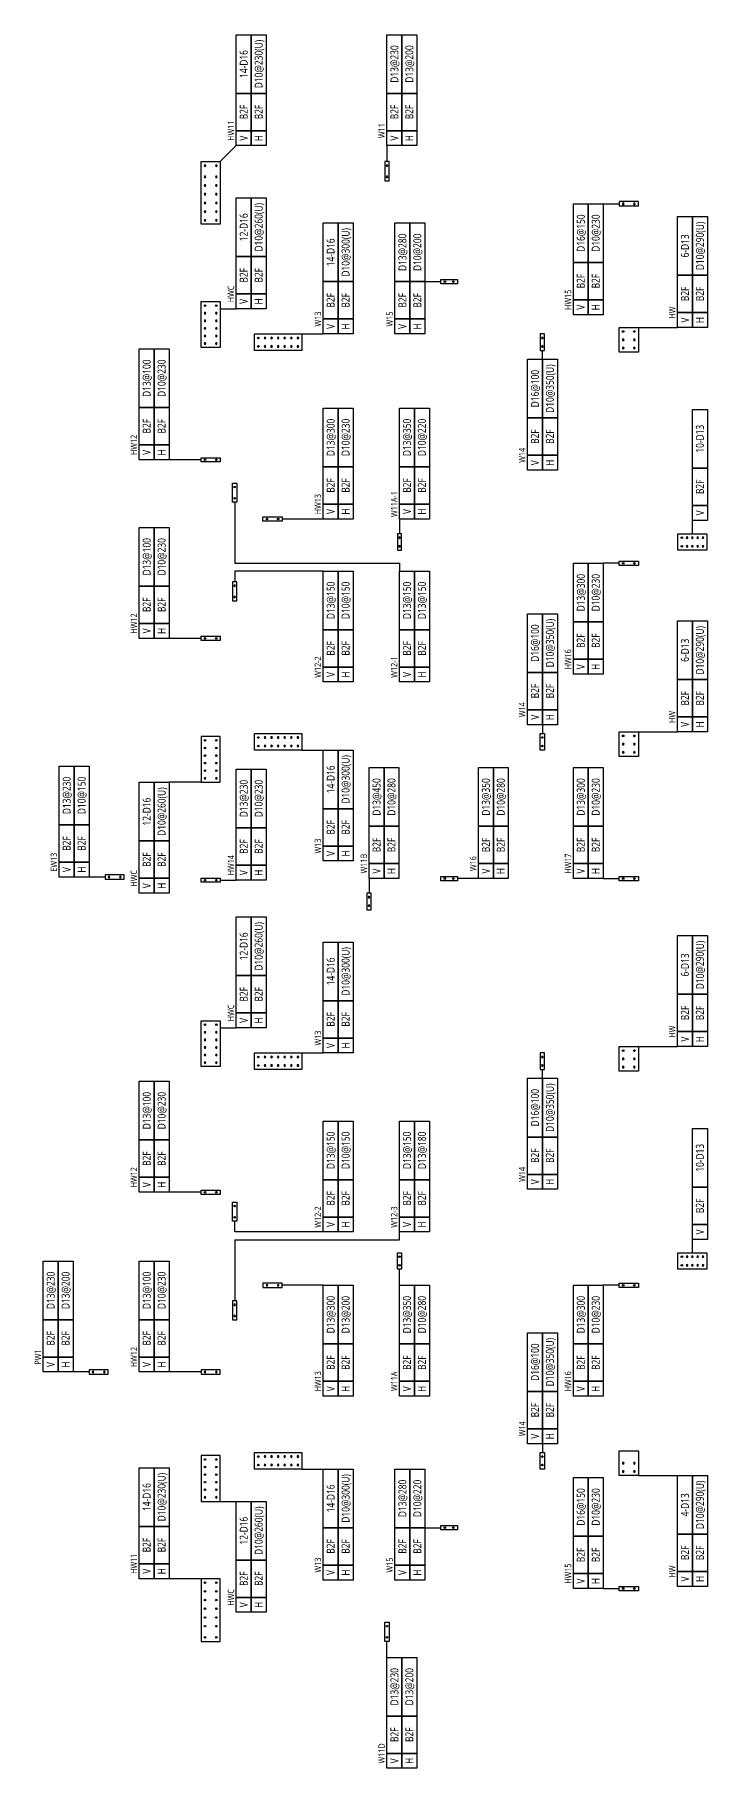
# Model space of a CAD drawing. Header units: millimetres. Extents: x 262481 to 2519995, y -394348 to 364571.
# Drawn here: x 333695 to 346308, y -394348 to -361848 of the extents above; entities that cross this region are included whole.
import ezdxf
from ezdxf.enums import TextEntityAlignment as Align

# ---------------------------------------------------------------- set-up
doc = ezdxf.new("R2010")
doc.units = ezdxf.units.MM
doc.header["$LTSCALE"] = 65
for name, color, linetype in [('BARR', 1, 'Continuous'), ('BOX', 7, 'Continuous'), ('LEADER', 7, 'Continuous'), ('TEXT-배근', 3, 'Continuous')]:
    doc.layers.add(name, color=color, linetype=linetype)
doc.styles.add('맑은고딕', font='malgun.ttf')

# ---------------------------------------------------------------- blocks, each defined once
blk = doc.blocks.new('BAR')
at = {"layer": 'BARR'}
h = blk.add_hatch(color=256, dxfattribs=at)
edge = h.paths.add_edge_path()
edge.add_arc((0, 0), 15, 0, 360)
blk.add_circle((0, 0), 15, dxfattribs=at)

msp = doc.modelspace()

# ---------------------------------------------------------------- linework, layer by layer
at = {"layer": 'BOX'}
msp.add_line((336815.5, -375862.7), (336215.5, -375862.7), dxfattribs=at)
for points in [[(337475.5, -361847.7), (337755.5, -361847.7), (337755.5, -362947.7), (337475.5, -362947.7)], [(337755.5, -361847.7), (338035.5, -361847.7), (338035.5, -362947.7), (337755.5, -362947.7)], [(340300.5, -361847.7), (340580.5, -361847.7), (340580.5, -362947.7), (340300.5, -362947.7)], [(340580.5, -361847.7), (340860.5, -361847.7), (340860.5, -362947.7), (340580.5, -362947.7)], [(337475.5, -362947.7), (337755.5, -362947.7), (337755.5, -363647.7), (337475.5, -363647.7)], [(337755.5, -362947.7), (338035.5, -362947.7), (338035.5, -363647.7), (337755.5, -363647.7)], [(340300.5, -362947.7), (340580.5, -362947.7), (340580.5, -363647.7), (340300.5, -363647.7)], [(340580.5, -362947.7), (340860.5, -362947.7), (340860.5, -363647.7), (340580.5, -363647.7)], [(337475.5, -363647.7), (337755.5, -363647.7), (337755.5, -363927.7), (337475.5, -363927.7)], [(337755.5, -363647.7), (338035.5, -363647.7), (338035.5, -363927.7), (337755.5, -363927.7)], [(340300.5, -363647.7), (340580.5, -363647.7), (340580.5, -363927.7), (340300.5, -363927.7)], [(340580.5, -363647.7), (340860.5, -363647.7), (340860.5, -363927.7), (340580.5, -363927.7)], [(337475.5, -364907.7), (337755.5, -364907.7), (337755.5, -366007.7), (337475.5, -366007.7)], [(337755.5, -364907.7), (338035.5, -364907.7), (338035.5, -366007.7), (337755.5, -366007.7)], [(343795.5, -365017.7), (344075.5, -365017.7), (344075.5, -366117.7), (343795.5, -366117.7)], [(344075.5, -365017.7), (344355.5, -365017.7), (344355.5, -366117.7), (344075.5, -366117.7)], [(345748, -365257.7), (346028, -365257.7), (346028, -366357.7), (345748, -366357.7)], [(346028, -365257.7), (346308, -365257.7), (346308, -366357.7), (346028, -366357.7)], [(339105.5, -365377.7), (339385.5, -365377.7), (339385.5, -366477.7), (339105.5, -366477.7)], [(339385.5, -365377.7), (339665.5, -365377.7), (339665.5, -366477.7), (339385.5, -366477.7)], [(340450.5, -365377.7), (340730.5, -365377.7), (340730.5, -366477.7), (340450.5, -366477.7)], [(340730.5, -365377.7), (341010.5, -365377.7), (341010.5, -366477.7), (340730.5, -366477.7)], [(337475.5, -366007.7), (337755.5, -366007.7), (337755.5, -366707.7), (337475.5, -366707.7)], [(337755.5, -366007.7), (338035.5, -366007.7), (338035.5, -366707.7), (337755.5, -366707.7)], [(343795.5, -366117.7), (344075.5, -366117.7), (344075.5, -366817.7), (343795.5, -366817.7)], [(344075.5, -366117.7), (344355.5, -366117.7), (344355.5, -366817.7), (344075.5, -366817.7)], [(339105.5, -366477.7), (339385.5, -366477.7), (339385.5, -367177.7), (339105.5, -367177.7)], [(339385.5, -366477.7), (339665.5, -366477.7), (339665.5, -367177.7), (339385.5, -367177.7)], [(340450.5, -366477.7), (340730.5, -366477.7), (340730.5, -367177.7), (340450.5, -367177.7)], [(340730.5, -366477.7), (341010.5, -366477.7), (341010.5, -367177.7), (340730.5, -367177.7)], [(345748, -366357.7), (346028, -366357.7), (346028, -367057.7), (345748, -367057.7)], [(346028, -366357.7), (346308, -366357.7), (346308, -367057.7), (346028, -367057.7)], [(337475.5, -366707.7), (337755.5, -366707.7), (337755.5, -366987.7), (337475.5, -366987.7)], [(337755.5, -366707.7), (338035.5, -366707.7), (338035.5, -366987.7), (337755.5, -366987.7)], [(343795.5, -366817.7), (344075.5, -366817.7), (344075.5, -367097.7), (343795.5, -367097.7)], [(344075.5, -366817.7), (344355.5, -366817.7), (344355.5, -367097.7), (344075.5, -367097.7)], [(339105.5, -367177.7), (339385.5, -367177.7), (339385.5, -367457.7), (339105.5, -367457.7)], [(339385.5, -367177.7), (339665.5, -367177.7), (339665.5, -367457.7), (339385.5, -367457.7)], [(340450.5, -367177.7), (340730.5, -367177.7), (340730.5, -367457.7), (340450.5, -367457.7)], [(340730.5, -367177.7), (341010.5, -367177.7), (341010.5, -367457.7), (340730.5, -367457.7)], [(345748, -367057.7), (346028, -367057.7), (346028, -367337.7), (345748, -367337.7)], [(346028, -367057.7), (346308, -367057.7), (346308, -367337.7), (346028, -367337.7)], [(335655.5, -367737.7), (335935.5, -367737.7), (335935.5, -368837.7), (335655.5, -368837.7)], [(335935.5, -367737.7), (336215.5, -367737.7), (336215.5, -368837.7), (335935.5, -368837.7)], [(342935.5, -367932.7), (343215.5, -367932.7), (343215.5, -369032.7), (342935.5, -369032.7)], [(343215.5, -367932.7), (343495.5, -367932.7), (343495.5, -369032.7), (343215.5, -369032.7)], [(335655.5, -368837.7), (335935.5, -368837.7), (335935.5, -369537.7), (335655.5, -369537.7)], [(335935.5, -368837.7), (336215.5, -368837.7), (336215.5, -369537.7), (335935.5, -369537.7)], [(339105.5, -368847.7), (339385.5, -368847.7), (339385.5, -369947.7), (339105.5, -369947.7)], [(339385.5, -368847.7), (339665.5, -368847.7), (339665.5, -369947.7), (339385.5, -369947.7)], [(340535.5, -368847.7), (340815.5, -368847.7), (340815.5, -369947.7), (340535.5, -369947.7)], [(340815.5, -368847.7), (341095.5, -368847.7), (341095.5, -369947.7), (340815.5, -369947.7)], [(346028, -368872.7), (346308, -368872.7), (346308, -369972.7), (346028, -369972.7)], [(342935.5, -369032.7), (343215.5, -369032.7), (343215.5, -369732.7), (342935.5, -369732.7)], [(343215.5, -369032.7), (343495.5, -369032.7), (343495.5, -369732.7), (343215.5, -369732.7)], [(335655.5, -369537.7), (335935.5, -369537.7), (335935.5, -369817.7), (335655.5, -369817.7)], [(335935.5, -369537.7), (336215.5, -369537.7), (336215.5, -369817.7), (335935.5, -369817.7)], [(342935.5, -369732.7), (343215.5, -369732.7), (343215.5, -370012.7), (342935.5, -370012.7)], [(343215.5, -369732.7), (343495.5, -369732.7), (343495.5, -370012.7), (343215.5, -370012.7)], [(339105.5, -369947.7), (339385.5, -369947.7), (339385.5, -370647.7), (339105.5, -370647.7)], [(339385.5, -369947.7), (339665.5, -369947.7), (339665.5, -370647.7), (339385.5, -370647.7)], [(340535.5, -369947.7), (340815.5, -369947.7), (340815.5, -370647.7), (340535.5, -370647.7)], [(340815.5, -369947.7), (341095.5, -369947.7), (341095.5, -370647.7), (340815.5, -370647.7)], [(346028, -369972.7), (346308, -369972.7), (346308, -370672.7), (346028, -370672.7)], [(339105.5, -370647.7), (339385.5, -370647.7), (339385.5, -370927.7), (339105.5, -370927.7)], [(339385.5, -370647.7), (339665.5, -370647.7), (339665.5, -370927.7), (339385.5, -370927.7)], [(340535.5, -370647.7), (340815.5, -370647.7), (340815.5, -370927.7), (340535.5, -370927.7)], [(340815.5, -370647.7), (341095.5, -370647.7), (341095.5, -370927.7), (340815.5, -370927.7)], [(346028, -370672.7), (346308, -370672.7), (346308, -370952.7), (346028, -370952.7)], [(335655.5, -371085.2), (335935.5, -371085.2), (335935.5, -372185.2), (335655.5, -372185.2)], [(335935.5, -371085.2), (336215.5, -371085.2), (336215.5, -372185.2), (335935.5, -372185.2)], [(343795.5, -371757.7), (344075.5, -371757.7), (344075.5, -372857.7), (343795.5, -372857.7)], [(344075.5, -371757.7), (344355.5, -371757.7), (344355.5, -372857.7), (344075.5, -372857.7)], [(339105.5, -371902.7), (339385.5, -371902.7), (339385.5, -373002.7), (339105.5, -373002.7)], [(339385.5, -371902.7), (339665.5, -371902.7), (339665.5, -373002.7), (339385.5, -373002.7)], [(340535.5, -371902.7), (340815.5, -371902.7), (340815.5, -373002.7), (340535.5, -373002.7)], [(340815.5, -371902.7), (341095.5, -371902.7), (341095.5, -373002.7), (340815.5, -373002.7)], [(335655.5, -372185.2), (335935.5, -372185.2), (335935.5, -372885.2), (335655.5, -372885.2)], [(335935.5, -372185.2), (336215.5, -372185.2), (336215.5, -372885.2), (335935.5, -372885.2)], [(342935.5, -372702.7), (343215.5, -372702.7), (343215.5, -373802.7), (342935.5, -373802.7)], [(343215.5, -372702.7), (343495.5, -372702.7), (343495.5, -373802.7), (343215.5, -373802.7)], [(335655.5, -372885.2), (335935.5, -372885.2), (335935.5, -373165.2), (335655.5, -373165.2)], [(335935.5, -372885.2), (336215.5, -372885.2), (336215.5, -373165.2), (335935.5, -373165.2)], [(339105.5, -373002.7), (339385.5, -373002.7), (339385.5, -373702.7), (339105.5, -373702.7)], [(339385.5, -373002.7), (339665.5, -373002.7), (339665.5, -373702.7), (339385.5, -373702.7)], [(340535.5, -373002.7), (340815.5, -373002.7), (340815.5, -373702.7), (340535.5, -373702.7)], [(340815.5, -373002.7), (341095.5, -373002.7), (341095.5, -373702.7), (340815.5, -373702.7)], [(343795.5, -372857.7), (344075.5, -372857.7), (344075.5, -373557.7), (343795.5, -373557.7)], [(344075.5, -372857.7), (344355.5, -372857.7), (344355.5, -373557.7), (344075.5, -373557.7)], [(345748, -372837.7), (346028, -372837.7), (346028, -373937.7), (345748, -373937.7)], [(346028, -372837.7), (346308, -372837.7), (346308, -373937.7), (346028, -373937.7)], [(339105.5, -373702.7), (339385.5, -373702.7), (339385.5, -373982.7), (339105.5, -373982.7)], [(339385.5, -373702.7), (339665.5, -373702.7), (339665.5, -373982.7), (339385.5, -373982.7)], [(340535.5, -373702.7), (340815.5, -373702.7), (340815.5, -373982.7), (340535.5, -373982.7)], [(340815.5, -373702.7), (341095.5, -373702.7), (341095.5, -373982.7), (340815.5, -373982.7)], [(343795.5, -373557.7), (344075.5, -373557.7), (344075.5, -373837.7), (343795.5, -373837.7)], [(344075.5, -373557.7), (344355.5, -373557.7), (344355.5, -373837.7), (344075.5, -373837.7)], [(342935.5, -373802.7), (343215.5, -373802.7), (343215.5, -374502.7), (342935.5, -374502.7)], [(343215.5, -373802.7), (343495.5, -373802.7), (343495.5, -374502.7), (343215.5, -374502.7)], [(345748, -373937.7), (346028, -373937.7), (346028, -374637.7), (345748, -374637.7)], [(346028, -373937.7), (346308, -373937.7), (346308, -374637.7), (346028, -374637.7)], [(342935.5, -374502.7), (343215.5, -374502.7), (343215.5, -374782.7), (342935.5, -374782.7)], [(343215.5, -374502.7), (343495.5, -374502.7), (343495.5, -374782.7), (343215.5, -374782.7)], [(345748, -374637.7), (346028, -374637.7), (346028, -374917.7), (345748, -374917.7)], [(346028, -374637.7), (346308, -374637.7), (346308, -374917.7), (346028, -374917.7)], [(339105.5, -375257.7), (339385.5, -375257.7), (339385.5, -376357.7), (339105.5, -376357.7)], [(339385.5, -375257.7), (339665.5, -375257.7), (339665.5, -376357.7), (339385.5, -376357.7)], [(334155.5, -375559.9), (334435.5, -375559.9), (334435.5, -376659.9), (334155.5, -376659.9)], [(334435.5, -375559.9), (334715.5, -375559.9), (334715.5, -376659.9), (334435.5, -376659.9)], [(337475.5, -375617.7), (337755.5, -375617.7), (337755.5, -376717.7), (337475.5, -376717.7)], [(337755.5, -375617.7), (338035.5, -375617.7), (338035.5, -376717.7), (337755.5, -376717.7)], [(339965.5, -375587.7), (340245.5, -375587.7), (340245.5, -376687.7), (339965.5, -376687.7)], [(340245.5, -375587.7), (340525.5, -375587.7), (340525.5, -376687.7), (340245.5, -376687.7)], [(342015.5, -375587.7), (342295.5, -375587.7), (342295.5, -376687.7), (342015.5, -376687.7)], [(342295.5, -375587.7), (342575.5, -375587.7), (342575.5, -376687.7), (342295.5, -376687.7)], [(343795.5, -375587.7), (344075.5, -375587.7), (344075.5, -376687.7), (343795.5, -376687.7)], [(344075.5, -375587.7), (344355.5, -375587.7), (344355.5, -376687.7), (344075.5, -376687.7)], [(335655.5, -375862.7), (335935.5, -375862.7), (335935.5, -376962.7), (335655.5, -376962.7)], [(335935.5, -375862.7), (336215.5, -375862.7), (336215.5, -376962.7), (335935.5, -376962.7)], [(334155.5, -376659.9), (334435.5, -376659.9), (334435.5, -377359.9), (334155.5, -377359.9)], [(334435.5, -376659.9), (334715.5, -376659.9), (334715.5, -377359.9), (334435.5, -377359.9)], [(339105.5, -376357.7), (339385.5, -376357.7), (339385.5, -377057.7), (339105.5, -377057.7)], [(339385.5, -376357.7), (339665.5, -376357.7), (339665.5, -377057.7), (339385.5, -377057.7)], [(335655.5, -376962.7), (335935.5, -376962.7), (335935.5, -377662.7), (335655.5, -377662.7)], [(335935.5, -376962.7), (336215.5, -376962.7), (336215.5, -377662.7), (335935.5, -377662.7)], [(337475.5, -376717.7), (337755.5, -376717.7), (337755.5, -377417.7), (337475.5, -377417.7)], [(337755.5, -376717.7), (338035.5, -376717.7), (338035.5, -377417.7), (337755.5, -377417.7)], [(339965.5, -376687.7), (340245.5, -376687.7), (340245.5, -377387.7), (339965.5, -377387.7)], [(340245.5, -376687.7), (340525.5, -376687.7), (340525.5, -377387.7), (340245.5, -377387.7)], [(342015.5, -376687.7), (342295.5, -376687.7), (342295.5, -377387.7), (342015.5, -377387.7)], [(342295.5, -376687.7), (342575.5, -376687.7), (342575.5, -377387.7), (342295.5, -377387.7)], [(343795.5, -376687.7), (344075.5, -376687.7), (344075.5, -377387.7), (343795.5, -377387.7)], [(344075.5, -376687.7), (344355.5, -376687.7), (344355.5, -377387.7), (344075.5, -377387.7)], [(339105.5, -377057.7), (339385.5, -377057.7), (339385.5, -377337.7), (339105.5, -377337.7)], [(339385.5, -377057.7), (339665.5, -377057.7), (339665.5, -377337.7), (339385.5, -377337.7)], [(334155.5, -377359.9), (334435.5, -377359.9), (334435.5, -377639.9), (334155.5, -377639.9)], [(334435.5, -377359.9), (334715.5, -377359.9), (334715.5, -377639.9), (334435.5, -377639.9)], [(337475.5, -377417.7), (337755.5, -377417.7), (337755.5, -377697.7), (337475.5, -377697.7)], [(337755.5, -377417.7), (338035.5, -377417.7), (338035.5, -377697.7), (337755.5, -377697.7)], [(339965.5, -377387.7), (340245.5, -377387.7), (340245.5, -377667.7), (339965.5, -377667.7)], [(340245.5, -377387.7), (340525.5, -377387.7), (340525.5, -377667.7), (340245.5, -377667.7)], [(342015.5, -377387.7), (342295.5, -377387.7), (342295.5, -377667.7), (342015.5, -377667.7)], [(342295.5, -377387.7), (342575.5, -377387.7), (342575.5, -377667.7), (342295.5, -377667.7)], [(343795.5, -377387.7), (344075.5, -377387.7), (344075.5, -377667.7), (343795.5, -377667.7)], [(344075.5, -377387.7), (344355.5, -377387.7), (344355.5, -377667.7), (344075.5, -377667.7)], [(335655.5, -377662.7), (335935.5, -377662.7), (335935.5, -377942.7), (335655.5, -377942.7)], [(335935.5, -377662.7), (336215.5, -377662.7), (336215.5, -377942.7), (335935.5, -377942.7)], [(337475.5, -378387.7), (337755.5, -378387.7), (337755.5, -379487.7), (337475.5, -379487.7)], [(337755.5, -378387.7), (338035.5, -378387.7), (338035.5, -379487.7), (337755.5, -379487.7)], [(339105.5, -378857.7), (339385.5, -378857.7), (339385.5, -379957.7), (339105.5, -379957.7)], [(339385.5, -378857.7), (339665.5, -378857.7), (339665.5, -379957.7), (339385.5, -379957.7)], [(345748, -378737.7), (346028, -378737.7), (346028, -379837.7), (345748, -379837.7)], [(346028, -378737.7), (346308, -378737.7), (346308, -379837.7), (346028, -379837.7)], [(337475.5, -379487.7), (337755.5, -379487.7), (337755.5, -380187.7), (337475.5, -380187.7)], [(337755.5, -379487.7), (338035.5, -379487.7), (338035.5, -380187.7), (337755.5, -380187.7)], [(345748, -379837.7), (346028, -379837.7), (346028, -380537.7), (345748, -380537.7)], [(346028, -379837.7), (346308, -379837.7), (346308, -380537.7), (346028, -380537.7)], [(337475.5, -380187.7), (337755.5, -380187.7), (337755.5, -380467.7), (337475.5, -380467.7)], [(337755.5, -380187.7), (338035.5, -380187.7), (338035.5, -380467.7), (337755.5, -380467.7)], [(339105.5, -379957.7), (339385.5, -379957.7), (339385.5, -380657.7), (339105.5, -380657.7)], [(339385.5, -379957.7), (339665.5, -379957.7), (339665.5, -380657.7), (339385.5, -380657.7)], [(345748, -380537.7), (346028, -380537.7), (346028, -380817.7), (345748, -380817.7)], [(346028, -380537.7), (346308, -380537.7), (346308, -380817.7), (346028, -380817.7)], [(339105.5, -380657.7), (339385.5, -380657.7), (339385.5, -380937.7), (339105.5, -380937.7)], [(339385.5, -380657.7), (339665.5, -380657.7), (339665.5, -380937.7), (339385.5, -380937.7)], [(335655.5, -381467.7), (335935.5, -381467.7), (335935.5, -382567.7), (335655.5, -382567.7)], [(335935.5, -381467.7), (336215.5, -381467.7), (336215.5, -382567.7), (335935.5, -382567.7)], [(342935.5, -381412.7), (343215.5, -381412.7), (343215.5, -382512.7), (342935.5, -382512.7)], [(343215.5, -381412.7), (343495.5, -381412.7), (343495.5, -382512.7), (343215.5, -382512.7)], [(339105.5, -382212.7), (339385.5, -382212.7), (339385.5, -383312.7), (339105.5, -383312.7)], [(339385.5, -382212.7), (339665.5, -382212.7), (339665.5, -383312.7), (339385.5, -383312.7)], [(340535.5, -382212.7), (340815.5, -382212.7), (340815.5, -383312.7), (340535.5, -383312.7)], [(340815.5, -382212.7), (341095.5, -382212.7), (341095.5, -383312.7), (340815.5, -383312.7)], [(342935.5, -382512.7), (343215.5, -382512.7), (343215.5, -383212.7), (342935.5, -383212.7)], [(343215.5, -382512.7), (343495.5, -382512.7), (343495.5, -383212.7), (343215.5, -383212.7)], [(346028, -382352.7), (346308, -382352.7), (346308, -383452.7), (346028, -383452.7)], [(335655.5, -382567.7), (335935.5, -382567.7), (335935.5, -383267.7), (335655.5, -383267.7)], [(335935.5, -382567.7), (336215.5, -382567.7), (336215.5, -383267.7), (335935.5, -383267.7)], [(335655.5, -383267.7), (335935.5, -383267.7), (335935.5, -383547.7), (335655.5, -383547.7)], [(335935.5, -383267.7), (336215.5, -383267.7), (336215.5, -383547.7), (335935.5, -383547.7)], [(339105.5, -383312.7), (339385.5, -383312.7), (339385.5, -384012.7), (339105.5, -384012.7)], [(339385.5, -383312.7), (339665.5, -383312.7), (339665.5, -384012.7), (339385.5, -384012.7)], [(340535.5, -383312.7), (340815.5, -383312.7), (340815.5, -384012.7), (340535.5, -384012.7)], [(340815.5, -383312.7), (341095.5, -383312.7), (341095.5, -384012.7), (340815.5, -384012.7)], [(342935.5, -383212.7), (343215.5, -383212.7), (343215.5, -383492.7), (342935.5, -383492.7)], [(343215.5, -383212.7), (343495.5, -383212.7), (343495.5, -383492.7), (343215.5, -383492.7)], [(346028, -383452.7), (346308, -383452.7), (346308, -384152.7), (346028, -384152.7)], [(339105.5, -384012.7), (339385.5, -384012.7), (339385.5, -384292.7), (339105.5, -384292.7)], [(339385.5, -384012.7), (339665.5, -384012.7), (339665.5, -384292.7), (339385.5, -384292.7)], [(340535.5, -384012.7), (340815.5, -384012.7), (340815.5, -384292.7), (340535.5, -384292.7)], [(340815.5, -384012.7), (341095.5, -384012.7), (341095.5, -384292.7), (340815.5, -384292.7)], [(346028, -384152.7), (346308, -384152.7), (346308, -384432.7), (346028, -384432.7)], [(333855.5, -384837.7), (334135.5, -384837.7), (334135.5, -385937.7), (333855.5, -385937.7)], [(334135.5, -384837.7), (334415.5, -384837.7), (334415.5, -385937.7), (334135.5, -385937.7)], [(335655.5, -384837.7), (335935.5, -384837.7), (335935.5, -385937.7), (335655.5, -385937.7)], [(335935.5, -384837.7), (336215.5, -384837.7), (336215.5, -385937.7), (335935.5, -385937.7)], [(339105.5, -385292.7), (339385.5, -385292.7), (339385.5, -386392.7), (339105.5, -386392.7)], [(339385.5, -385292.7), (339665.5, -385292.7), (339665.5, -386392.7), (339385.5, -386392.7)], [(340535.5, -385292.7), (340815.5, -385292.7), (340815.5, -386392.7), (340535.5, -386392.7)], [(340815.5, -385292.7), (341095.5, -385292.7), (341095.5, -386392.7), (340815.5, -386392.7)], [(343795.5, -385292.7), (344075.5, -385292.7), (344075.5, -386392.7), (343795.5, -386392.7)], [(344075.5, -385292.7), (344355.5, -385292.7), (344355.5, -386392.7), (344075.5, -386392.7)], [(333855.5, -385937.7), (334135.5, -385937.7), (334135.5, -386637.7), (333855.5, -386637.7)], [(334135.5, -385937.7), (334415.5, -385937.7), (334415.5, -386637.7), (334135.5, -386637.7)], [(335655.5, -385937.7), (335935.5, -385937.7), (335935.5, -386637.7), (335655.5, -386637.7)], [(335935.5, -385937.7), (336215.5, -385937.7), (336215.5, -386637.7), (335935.5, -386637.7)], [(339105.5, -386392.7), (339385.5, -386392.7), (339385.5, -387092.7), (339105.5, -387092.7)], [(339385.5, -386392.7), (339665.5, -386392.7), (339665.5, -387092.7), (339385.5, -387092.7)], [(340535.5, -386392.7), (340815.5, -386392.7), (340815.5, -387092.7), (340535.5, -387092.7)], [(340815.5, -386392.7), (341095.5, -386392.7), (341095.5, -387092.7), (340815.5, -387092.7)], [(342935.5, -386182.7), (343215.5, -386182.7), (343215.5, -387282.7), (342935.5, -387282.7)], [(343215.5, -386182.7), (343495.5, -386182.7), (343495.5, -387282.7), (343215.5, -387282.7)], [(343795.5, -386392.7), (344075.5, -386392.7), (344075.5, -387092.7), (343795.5, -387092.7)], [(344075.5, -386392.7), (344355.5, -386392.7), (344355.5, -387092.7), (344075.5, -387092.7)], [(333855.5, -386637.7), (334135.5, -386637.7), (334135.5, -386917.7), (333855.5, -386917.7)], [(334135.5, -386637.7), (334415.5, -386637.7), (334415.5, -386917.7), (334135.5, -386917.7)], [(335655.5, -386637.7), (335935.5, -386637.7), (335935.5, -386917.7), (335655.5, -386917.7)], [(335935.5, -386637.7), (336215.5, -386637.7), (336215.5, -386917.7), (335935.5, -386917.7)], [(339105.5, -387092.7), (339385.5, -387092.7), (339385.5, -387372.7), (339105.5, -387372.7)], [(339385.5, -387092.7), (339665.5, -387092.7), (339665.5, -387372.7), (339385.5, -387372.7)], [(340535.5, -387092.7), (340815.5, -387092.7), (340815.5, -387372.7), (340535.5, -387372.7)], [(340815.5, -387092.7), (341095.5, -387092.7), (341095.5, -387372.7), (340815.5, -387372.7)], [(342935.5, -387282.7), (343215.5, -387282.7), (343215.5, -387982.7), (342935.5, -387982.7)], [(343215.5, -387282.7), (343495.5, -387282.7), (343495.5, -387982.7), (343215.5, -387982.7)], [(343795.5, -387092.7), (344075.5, -387092.7), (344075.5, -387372.7), (343795.5, -387372.7)], [(344075.5, -387092.7), (344355.5, -387092.7), (344355.5, -387372.7), (344075.5, -387372.7)], [(342935.5, -387982.7), (343215.5, -387982.7), (343215.5, -388262.7), (342935.5, -388262.7)], [(343215.5, -387982.7), (343495.5, -387982.7), (343495.5, -388262.7), (343215.5, -388262.7)], [(335655.5, -388712.7), (335935.5, -388712.7), (335935.5, -389812.7), (335655.5, -389812.7)], [(335935.5, -388712.7), (336215.5, -388712.7), (336215.5, -389812.7), (335935.5, -389812.7)], [(339105.5, -388737.7), (339385.5, -388737.7), (339385.5, -389837.7), (339105.5, -389837.7)], [(339385.5, -388737.7), (339665.5, -388737.7), (339665.5, -389837.7), (339385.5, -389837.7)], [(340450.5, -388737.7), (340730.5, -388737.7), (340730.5, -389837.7), (340450.5, -389837.7)], [(340730.5, -388737.7), (341010.5, -388737.7), (341010.5, -389837.7), (340730.5, -389837.7)], [(343795.5, -388897.7), (344075.5, -388897.7), (344075.5, -389997.7), (343795.5, -389997.7)], [(344075.5, -388897.7), (344355.5, -388897.7), (344355.5, -389997.7), (344075.5, -389997.7)], [(345748, -388857.7), (346028, -388857.7), (346028, -389957.7), (345748, -389957.7)], [(346028, -388857.7), (346308, -388857.7), (346308, -389957.7), (346028, -389957.7)], [(337475.5, -389342.7), (337755.5, -389342.7), (337755.5, -390442.7), (337475.5, -390442.7)], [(337755.5, -389342.7), (338035.5, -389342.7), (338035.5, -390442.7), (337755.5, -390442.7)], [(335655.5, -389812.7), (335935.5, -389812.7), (335935.5, -390512.7), (335655.5, -390512.7)], [(335935.5, -389812.7), (336215.5, -389812.7), (336215.5, -390512.7), (335935.5, -390512.7)], [(339105.5, -389837.7), (339385.5, -389837.7), (339385.5, -390537.7), (339105.5, -390537.7)], [(339385.5, -389837.7), (339665.5, -389837.7), (339665.5, -390537.7), (339385.5, -390537.7)], [(340450.5, -389837.7), (340730.5, -389837.7), (340730.5, -390537.7), (340450.5, -390537.7)], [(340730.5, -389837.7), (341010.5, -389837.7), (341010.5, -390537.7), (340730.5, -390537.7)], [(343795.5, -389997.7), (344075.5, -389997.7), (344075.5, -390697.7), (343795.5, -390697.7)], [(344075.5, -389997.7), (344355.5, -389997.7), (344355.5, -390697.7), (344075.5, -390697.7)], [(345748, -389957.7), (346028, -389957.7), (346028, -390657.7), (345748, -390657.7)], [(346028, -389957.7), (346308, -389957.7), (346308, -390657.7), (346028, -390657.7)], [(335655.5, -390512.7), (335935.5, -390512.7), (335935.5, -390792.7), (335655.5, -390792.7)], [(335935.5, -390512.7), (336215.5, -390512.7), (336215.5, -390792.7), (335935.5, -390792.7)], [(337475.5, -390442.7), (337755.5, -390442.7), (337755.5, -391142.7), (337475.5, -391142.7)], [(337755.5, -390442.7), (338035.5, -390442.7), (338035.5, -391142.7), (337755.5, -391142.7)], [(339105.5, -390537.7), (339385.5, -390537.7), (339385.5, -390817.7), (339105.5, -390817.7)], [(339385.5, -390537.7), (339665.5, -390537.7), (339665.5, -390817.7), (339385.5, -390817.7)], [(340450.5, -390537.7), (340730.5, -390537.7), (340730.5, -390817.7), (340450.5, -390817.7)], [(340730.5, -390537.7), (341010.5, -390537.7), (341010.5, -390817.7), (340730.5, -390817.7)], [(343795.5, -390697.7), (344075.5, -390697.7), (344075.5, -390977.7), (343795.5, -390977.7)], [(344075.5, -390697.7), (344355.5, -390697.7), (344355.5, -390977.7), (344075.5, -390977.7)], [(345748, -390657.7), (346028, -390657.7), (346028, -390937.7), (345748, -390937.7)], [(346028, -390657.7), (346308, -390657.7), (346308, -390937.7), (346028, -390937.7)], [(337475.5, -391142.7), (337755.5, -391142.7), (337755.5, -391422.7), (337475.5, -391422.7)], [(337755.5, -391142.7), (338035.5, -391142.7), (338035.5, -391422.7), (337755.5, -391422.7)], [(340300.5, -392267.7), (340580.5, -392267.7), (340580.5, -393367.7), (340300.5, -393367.7)], [(340580.5, -392267.7), (340860.5, -392267.7), (340860.5, -393367.7), (340580.5, -393367.7)], [(340300.5, -393367.7), (340580.5, -393367.7), (340580.5, -394067.7), (340300.5, -394067.7)], [(340580.5, -393367.7), (340860.5, -393367.7), (340860.5, -394067.7), (340580.5, -394067.7)], [(340300.5, -394067.7), (340580.5, -394067.7), (340580.5, -394347.7), (340300.5, -394347.7)], [(340580.5, -394067.7), (340860.5, -394067.7), (340860.5, -394347.7), (340580.5, -394347.7)]]:
    msp.add_lwpolyline(points, close=True, dxfattribs=at)
at = {"layer": 'LEADER'}
for p, q in [((337175.5, -364227.7), (337475.5, -363927.7)), ((340300.5, -363927.7), (340300.5, -364227.7)), ((344355.5, -365017.7), (344655.5, -365017.7)), ((341010.5, -366477.7), (341310.5, -366477.7)), ((337175.5, -366987.7), (337475.5, -366987.7)), ((338705.5, -367457.7), (339105.5, -367457.7)), ((345015.5, -367337.7), (345748, -367337.7)), ((343215.5, -367932.7), (343215.5, -367767.7)), ((336815.5, -369817.7), (336215.5, -369817.7)), ((337445.5, -370612.7), (337445.5, -371757.7)), ((339105.5, -370927.7), (338335.5, -370927.7)), ((340535.5, -370927.7), (340535.5, -371202.7)), ((337445.5, -371757.7), (340535.5, -371757.7)), ((340535.5, -371757.7), (340535.5, -371902.7)), ((344655.5, -371757.7), (344355.5, -371757.7)), ((337445.5, -371902.7), (337445.5, -372102.7)), ((339105.5, -371902.7), (337445.5, -371902.7)), ((336815.5, -373165.2), (336215.5, -373165.2)), ((343215.5, -374782.7), (343215.5, -374947.7)), ((345015.5, -374917.7), (345748, -374917.7)), ((338705.5, -375257.7), (339105.5, -375257.7)), ((335015.5, -377639.9), (334715.5, -377639.9)), ((337175.5, -377697.7), (337475.5, -377697.7)), ((339965.5, -377667.7), (339965.5, -377942.7)), ((342015.5, -377667.7), (341620.5, -377667.7)), ((344355.5, -377667.7), (344655.5, -377667.7)), ((337175.5, -380467.7), (337475.5, -380467.7)), ((345015.5, -380817.7), (345748, -380817.7)), ((338705.5, -380937.7), (339105.5, -380937.7)), ((343215.5, -381412.7), (343215.5, -381247.7)), ((336815.5, -383547.7), (336215.5, -383547.7)), ((337445.5, -384292.7), (337445.5, -384092.7)), ((339105.5, -384292.7), (337445.5, -384292.7)), ((337445.5, -384437.7), (337445.5, -385582.7)), ((337445.5, -384437.7), (340535.5, -384437.7)), ((340535.5, -384437.7), (340535.5, -384292.7)), ((340535.5, -385292.7), (340535.5, -384992.7)), ((339105.5, -385292.7), (338335.5, -385292.7)), ((344655.5, -385292.7), (344355.5, -385292.7)), ((334715.5, -386917.7), (334415.5, -386917.7)), ((336815.5, -386917.7), (336215.5, -386917.7)), ((343215.5, -388262.7), (343215.5, -388427.7)), ((338705.5, -388737.7), (339105.5, -388737.7)), ((345015.5, -388857.7), (345748, -388857.7)), ((337175.5, -389342.7), (337475.5, -389342.7)), ((341010.5, -389837.7), (341310.5, -389837.7)), ((336815.5, -390792.7), (336215.5, -390792.7)), ((344355.5, -390977.7), (344655.5, -390977.7)), ((340300.5, -392267.7), (340300.5, -391967.7))]:
    msp.add_line(p, q, dxfattribs=at)
for points in [[(336815.5, -365402.7), (336815.5, -364227.7), (337175.5, -364227.7), (337175.5, -365402.7)], [(340340.5, -364227.7), (340260.5, -364227.7), (340260.5, -364587.7), (340340.5, -364587.7)], [(344655.5, -364977.7), (344655.5, -365057.7), (345015.5, -365057.7), (345015.5, -364977.7)], [(341310.5, -366517.7), (341310.5, -366437.7), (341620.5, -366437.7), (341620.5, -366517.7)], [(336815.5, -367712.7), (336815.5, -366852.7), (337175.5, -366852.7), (337175.5, -367712.7)], [(337815.5, -367767.7), (337815.5, -367457.7), (338705.5, -367457.7), (338705.5, -367767.7)], [(343175.5, -367767.7), (343255.5, -367767.7), (343255.5, -367457.7), (343175.5, -367457.7)], [(344655.5, -367797.7), (344655.5, -367337.7), (345015.5, -367337.7), (345015.5, -367797.7)], [(336815.5, -369857.7), (336815.5, -369777.7), (337175.5, -369777.7), (337175.5, -369857.7)], [(337485.5, -370612.7), (337405.5, -370612.7), (337405.5, -370252.7), (337485.5, -370252.7)], [(338335.5, -370887.7), (338335.5, -370967.7), (337975.5, -370967.7), (337975.5, -370887.7)], [(340495.5, -371512.7), (340575.5, -371512.7), (340575.5, -371202.7), (340495.5, -371202.7)], [(345755.5, -371512.7), (345755.5, -371202.7), (346300.5, -371202.7), (346300.5, -371512.7)], [(344655.5, -371797.7), (344655.5, -371717.7), (345015.5, -371717.7), (345015.5, -371797.7)], [(337485.5, -372102.7), (337405.5, -372102.7), (337405.5, -372462.7), (337485.5, -372462.7)], [(336815.5, -373205.2), (336815.5, -373125.2), (337175.5, -373125.2), (337175.5, -373205.2)], [(336815.5, -375002.7), (336815.5, -375862.7), (337175.5, -375862.7), (337175.5, -375002.7)], [(337815.5, -375257.7), (337815.5, -374947.7), (338705.5, -374947.7), (338705.5, -375257.7)], [(343175.5, -374947.7), (343255.5, -374947.7), (343255.5, -375257.7), (343175.5, -375257.7)], [(344655.5, -375377.7), (344655.5, -374917.7), (345015.5, -374917.7), (345015.5, -375377.7)], [(335375.5, -377679.9), (335375.5, -377599.9), (335015.5, -377599.9), (335015.5, -377679.9)], [(341310.5, -377707.7), (341310.5, -377627.7), (341620.5, -377627.7), (341620.5, -377707.7)], [(344655.5, -377707.7), (344655.5, -377627.7), (345015.5, -377627.7), (345015.5, -377707.7)], [(336815.5, -377737.7), (336815.5, -377657.7), (337175.5, -377657.7), (337175.5, -377737.7)], [(339925.5, -378252.7), (340005.5, -378252.7), (340005.5, -377942.7), (339925.5, -377942.7)], [(336815.5, -381192.7), (336815.5, -380332.7), (337175.5, -380332.7), (337175.5, -381192.7)], [(344655.5, -381277.7), (344655.5, -380817.7), (345015.5, -380817.7), (345015.5, -381277.7)], [(337815.5, -381247.7), (337815.5, -380937.7), (338705.5, -380937.7), (338705.5, -381247.7)], [(343175.5, -381247.7), (343255.5, -381247.7), (343255.5, -380937.7), (343175.5, -380937.7)], [(336815.5, -383587.7), (336815.5, -383507.7), (337175.5, -383507.7), (337175.5, -383587.7)], [(337485.5, -384092.7), (337405.5, -384092.7), (337405.5, -383732.7), (337485.5, -383732.7)], [(340495.5, -384682.7), (340575.5, -384682.7), (340575.5, -384992.7), (340495.5, -384992.7)], [(345755.5, -384992.7), (345755.5, -384682.7), (346300.5, -384682.7), (346300.5, -384992.7)], [(338335.5, -385332.7), (338335.5, -385252.7), (337975.5, -385252.7), (337975.5, -385332.7)], [(344655.5, -385332.7), (344655.5, -385252.7), (345015.5, -385252.7), (345015.5, -385332.7)], [(337485.5, -385582.7), (337405.5, -385582.7), (337405.5, -385942.7), (337485.5, -385942.7)], [(334715.5, -386877.7), (334715.5, -386957.7), (335075.5, -386957.7), (335075.5, -386877.7)], [(336815.5, -386877.7), (336815.5, -386957.7), (337175.5, -386957.7), (337175.5, -386877.7)], [(336815.5, -388482.7), (336815.5, -389342.7), (337175.5, -389342.7), (337175.5, -388482.7)], [(337815.5, -388737.7), (337815.5, -388427.7), (338705.5, -388427.7), (338705.5, -388737.7)], [(343175.5, -388427.7), (343255.5, -388427.7), (343255.5, -388737.7), (343175.5, -388737.7)], [(344655.5, -388857.7), (344655.5, -388397.7), (345015.5, -388397.7), (345015.5, -388857.7)], [(341310.5, -389877.7), (341310.5, -389797.7), (341620.5, -389797.7), (341620.5, -389877.7)], [(336815.5, -390792.7), (336815.5, -391967.7), (337175.5, -391967.7), (337175.5, -390792.7)], [(344655.5, -391017.7), (344655.5, -390937.7), (345015.5, -390937.7), (345015.5, -391017.7)], [(340340.5, -391967.7), (340260.5, -391967.7), (340260.5, -391607.7), (340340.5, -391607.7)]]:
    msp.add_lwpolyline(points, close=True, dxfattribs=at)
for points in [[(346028, -371202.7), (346028, -370952.7)], [(346028, -384682.7), (346028, -384432.7)]]:
    msp.add_lwpolyline(points, dxfattribs=at)

# ---------------------------------------------------------------- block references
at = {"layer": 'BARR', "xscale": -1}
for p, rotation in [((336890.5, -364302.7), 270), ((337100.5, -364302.7), 270), ((340300.5, -364302.7), 270), ((336890.5, -364512.7), 270), ((337100.5, -364512.7), 270), ((340300.5, -364512.7), 270), ((336890.5, -364675.7), 270), ((336890.5, -364838.7), 270), ((337100.5, -364675.7), 270), ((337100.5, -364838.7), 270), ((336890.5, -365001.7), 270), ((336890.5, -365164.7), 270), ((337100.5, -365001.7), 270), ((337100.5, -365164.7), 270), ((336890.5, -365327.7), 270), ((337100.5, -365327.7), 270), ((336890.5, -367069.7), 270), ((336890.5, -367211.7), 270), ((337100.5, -367069.7), 270), ((337100.5, -367211.7), 270), ((336890.5, -367353.7), 270), ((336890.5, -367495.7), 270), ((337100.5, -367353.7), 270), ((337100.5, -367495.7), 270), ((338013.8, -367532.7), 90), ((338137.1, -367532.7), 90), ((338260.5, -367532.7), 90), ((338383.8, -367532.7), 90), ((338507.1, -367532.7), 90), ((338630.5, -367532.7), 90), ((343215.5, -367532.7), 90), ((344730.5, -367567.7), 270), ((344940.5, -367567.7), 270), ((336890.5, -367637.7), 270), ((337100.5, -367637.7), 270), ((338013.8, -367692.7), 90), ((338137.1, -367692.7), 90), ((338260.5, -367692.7), 90), ((338383.8, -367692.7), 90), ((338507.1, -367692.7), 90), ((338630.5, -367692.7), 90), ((343215.5, -367692.7), 90), ((344730.5, -367722.7), 270), ((344940.5, -367722.7), 270), ((340535.5, -371277.7), 90), ((340535.5, -371437.7), 90), ((345929.2, -371277.7), 90), ((345929.2, -371437.7), 90), ((346028, -371277.7), 90), ((346028, -371437.7), 90), ((346126.7, -371277.7), 90), ((346126.7, -371437.7), 90), ((346225.5, -371277.7), 90), ((346225.5, -371437.7), 90), ((337445.5, -372177.7), 270), ((337445.5, -372387.7), 270), ((338013.8, -375022.7), 90), ((338137.1, -375022.7), 90), ((338260.5, -375022.7), 90), ((338383.8, -375022.7), 90), ((338507.1, -375022.7), 90), ((338630.5, -375022.7), 90), ((338013.8, -375182.7), 90), ((338137.1, -375182.7), 90), ((338260.5, -375182.7), 90), ((338383.8, -375182.7), 90), ((338507.1, -375182.7), 90), ((338630.5, -375182.7), 90), ((344730.5, -375147.7), 270), ((344730.5, -375302.7), 270), ((344940.5, -375147.7), 270), ((344940.5, -375302.7), 270), ((336890.5, -375787.7), 270), ((337100.5, -375787.7), 270), ((335090.5, -377639.9), 180), ((335300.5, -377639.9), 180), ((339965.5, -378017.7), 90), ((339965.5, -378177.7), 90), ((336890.5, -380549.7), 270), ((337100.5, -380549.7), 270), ((336890.5, -380691.7), 270), ((336890.5, -380833.7), 270), ((337100.5, -380691.7), 270), ((337100.5, -380833.7), 270), ((336890.5, -380975.7), 270), ((336890.5, -381117.7), 270), ((337100.5, -380975.7), 270), ((337100.5, -381117.7), 270), ((338013.8, -381012.7), 90), ((338013.8, -381172.7), 90), ((338137.1, -381012.7), 90), ((338137.1, -381172.7), 90), ((338260.5, -381012.7), 90), ((338260.5, -381172.7), 90), ((338383.8, -381012.7), 90), ((338383.8, -381172.7), 90), ((338507.1, -381012.7), 90), ((338507.1, -381172.7), 90), ((338630.5, -381012.7), 90), ((338630.5, -381172.7), 90), ((343215.5, -381012.7), 89.99999999999937), ((343215.5, -381172.7), 89.99999999999937), ((344730.5, -381047.7), 270), ((344730.5, -381202.7), 270), ((344940.5, -381047.7), 270), ((344940.5, -381202.7), 270), ((345929.2, -384757.7), 90), ((346028, -384757.7), 90), ((346126.7, -384757.7), 90), ((346225.5, -384757.7), 90), ((345929.2, -384917.7), 90), ((346028, -384917.7), 90), ((346126.7, -384917.7), 90), ((346225.5, -384917.7), 90), ((338050.5, -385292.7), 180), ((338260.5, -385292.7), 180), ((337445.5, -385657.7), 270), ((337445.5, -385867.7), 270), ((334790.5, -386917.7), 359.9999999999981), ((335000.5, -386917.7), 359.9999999999981), ((336890.5, -386917.7), 359.9999999999981), ((337100.5, -386917.7), 359.9999999999981), ((338013.8, -388502.7), 90), ((338013.8, -388662.7), 90), ((338137.1, -388502.7), 90), ((338137.1, -388662.7), 90), ((338260.5, -388502.7), 90), ((338260.5, -388662.7), 90), ((338383.8, -388502.7), 90), ((338383.8, -388662.7), 90), ((338507.1, -388502.7), 90), ((338507.1, -388662.7), 90), ((338630.5, -388502.7), 90), ((338630.5, -388662.7), 90), ((344730.5, -388627.7), 270), ((344940.5, -388627.7), 270), ((344730.5, -388782.7), 270), ((344940.5, -388782.7), 270), ((336890.5, -389267.7), 270), ((337100.5, -389267.7), 270)]:
    msp.add_blockref('BAR', p, dxfattribs=dict(at, rotation=rotation))
for p in [(344730.5, -365017.7), (344940.5, -365017.7)]:
    msp.add_blockref('BAR', p, dxfattribs=at)
at = {"layer": 'BARR'}
for p, rotation in [((341385.5, -366477.7), 179.9999999999993), ((341545.5, -366477.7), 179.9999999999993), ((336890.5, -366927.7), 270), ((337100.5, -366927.7), 270), ((337890.5, -367532.7), 269.9999999999993), ((344730.5, -367412.7), 270), ((344940.5, -367412.7), 270), ((337890.5, -367692.7), 269.9999999999993), ((336890.5, -369817.7), 179.9999999999993), ((337100.5, -369817.7), 179.9999999999993), ((337445.5, -370327.7), 270.0000000000042), ((337445.5, -370537.7), 270.0000000000042), ((345830.5, -371277.7), 269.9999999999993), ((345830.5, -371437.7), 269.9999999999993), ((344730.5, -371757.7), 179.9999999999993), ((344940.5, -371757.7), 179.9999999999993), ((336890.5, -373165.2), 179.9999999999993), ((337100.5, -373165.2), 179.9999999999993), ((337890.5, -375022.7), 269.9999999999993), ((343215.5, -375022.7), 90), ((344730.5, -374992.7), 270), ((344940.5, -374992.7), 270), ((336890.5, -375077.7), 270), ((336890.5, -375219.7), 270), ((336890.5, -375361.7), 270), ((337100.5, -375077.7), 270), ((337100.5, -375219.7), 270), ((337100.5, -375361.7), 270), ((337890.5, -375182.7), 269.9999999999993), ((343215.5, -375182.7), 90), ((336890.5, -375503.7), 270), ((336890.5, -375645.7), 270), ((337100.5, -375503.7), 270), ((337100.5, -375645.7), 270), ((336890.5, -377697.7), 179.9999999999993), ((337100.5, -377697.7), 179.9999999999993), ((341385.5, -377667.7), 179.9999999999993), ((341545.5, -377667.7), 179.9999999999993), ((344730.5, -377667.7), 179.9999999999993), ((344940.5, -377667.7), 179.9999999999993), ((336890.5, -380407.7), 270.0000000000023), ((337100.5, -380407.7), 270.0000000000023), ((344730.5, -380892.7), 270), ((344940.5, -380892.7), 270), ((337890.5, -381012.7), 269.9999999999993), ((337890.5, -381172.7), 269.9999999999993), ((336890.5, -383547.7), 179.9999999999993), ((337100.5, -383547.7), 179.9999999999993), ((337445.5, -383807.7), 269.9999999999993), ((337445.5, -384017.7), 269.9999999999993), ((340535.5, -384757.7), 90), ((345830.5, -384757.7), 269.9999999999993), ((340535.5, -384917.7), 90), ((345830.5, -384917.7), 269.9999999999993), ((344730.5, -385292.7), 179.9999999999993), ((344940.5, -385292.7), 179.9999999999993), ((336890.5, -388557.7), 270), ((336890.5, -388699.7), 270), ((337100.5, -388557.7), 270), ((337100.5, -388699.7), 270), ((337890.5, -388502.7), 269.9999999999993), ((337890.5, -388662.7), 269.9999999999993), ((343215.5, -388502.7), 90), ((343215.5, -388662.7), 90), ((336890.5, -388841.7), 270), ((336890.5, -388983.7), 270), ((337100.5, -388841.7), 270), ((337100.5, -388983.7), 270), ((336890.5, -389125.7), 270), ((337100.5, -389125.7), 270), ((341385.5, -389837.7), 179.9999999999993), ((341545.5, -389837.7), 179.9999999999993), ((336890.5, -390867.7), 269.9999999999993), ((337100.5, -390867.7), 269.9999999999993), ((344730.5, -390977.7), 179.9999999999993), ((344940.5, -390977.7), 179.9999999999993), ((336890.5, -391030.7), 269.9999999999993), ((336890.5, -391193.7), 269.9999999999993), ((337100.5, -391030.7), 269.9999999999993), ((337100.5, -391193.7), 269.9999999999993), ((336890.5, -391356.7), 269.9999999999993), ((336890.5, -391519.7), 269.9999999999993), ((337100.5, -391356.7), 269.9999999999993), ((337100.5, -391519.7), 269.9999999999993), ((336890.5, -391682.7), 269.9999999999993), ((336890.5, -391892.7), 269.9999999999993), ((337100.5, -391682.7), 269.9999999999993), ((337100.5, -391892.7), 269.9999999999993), ((340300.5, -391682.7), 269.9999999999993), ((340300.5, -391892.7), 269.9999999999993)]:
    msp.add_blockref('BAR', p, dxfattribs=dict(at, rotation=rotation))
for p in [(338050.5, -370927.7), (338260.5, -370927.7)]:
    msp.add_blockref('BAR', p, dxfattribs=at)

# ---------------------------------------------------------------- texts
at = {"layer": 'TEXT-배근', "style": '맑은고딕', "width": 0.8}
for s, p in [('D10@230(U)', (337895.5, -362397.7)), ('14-D16', (337615.5, -362397.7)), ('D13@230', (340440.5, -362397.7)), ('B2F', (337615.5, -363297.7)), ('B2F', (337895.5, -363297.7)), ('B2F', (340440.5, -363297.7)), ('B2F', (340720.5, -363297.7)), ('V', (337615.5, -363787.7)), ('H', (337895.5, -363787.7)), ('V', (340440.5, -363787.7)), ('H', (340720.5, -363787.7)), ('12-D16', (337615.5, -365457.7)), ('D10@260(U)', (337895.5, -365457.7)), ('D16@150', (343935.5, -365567.7)), ('D10@230', (344215.5, -365567.7)), ('D10@300(U)', (339525.5, -365927.7)), ('D13@280', (340590.5, -365927.7)), ('6-D13', (345888, -365807.7)), ('D10@290(U)', (346168, -365807.7)), ('14-D16', (339245.5, -365927.7)), ('B2F', (337615.5, -366357.7)), ('B2F', (337895.5, -366357.7)), ('B2F', (343935.5, -366467.7)), ('B2F', (344215.5, -366467.7)), ('B2F', (345888, -366707.7)), ('B2F', (346168, -366707.7)), ('V', (337615.5, -366847.7)), ('H', (337895.5, -366847.7)), ('B2F', (339245.5, -366827.7)), ('B2F', (339525.5, -366827.7)), ('B2F', (340590.5, -366827.7)), ('B2F', (340870.5, -366827.7)), ('V', (343935.5, -366957.7)), ('H', (344215.5, -366957.7)), ('V', (345888, -367197.7)), ('H', (346168, -367197.7)), ('V', (339245.5, -367317.7)), ('H', (339525.5, -367317.7)), ('V', (340590.5, -367317.7)), ('H', (340870.5, -367317.7)), ('D13@100', (335795.5, -368287.7)), ('D10@230', (336075.5, -368287.7)), ('D16@100', (343075.5, -368482.7)), ('D10@350(U)', (343355.5, -368482.7)), ('B2F', (335795.5, -369187.7)), ('B2F', (336075.5, -369187.7)), ('D13@300', (339245.5, -369397.7)), ('D10@230', (339525.5, -369397.7)), ('D13@350', (340675.5, -369397.7)), ('10-D13', (346168, -369422.7)), ('B2F', (343075.5, -369382.7)), ('B2F', (343355.5, -369382.7)), ('V', (335795.5, -369677.7)), ('H', (336075.5, -369677.7)), ('V', (343075.5, -369872.7)), ('H', (343355.5, -369872.7)), ('B2F', (339245.5, -370297.7)), ('B2F', (339525.5, -370297.7)), ('B2F', (340675.5, -370297.7)), ('B2F', (340955.5, -370297.7)), ('B2F', (346168, -370322.7)), ('V', (339245.5, -370787.7)), ('H', (339525.5, -370787.7)), ('V', (340675.5, -370787.7)), ('H', (340955.5, -370787.7)), ('V', (346168, -370812.7)), ('D13@100', (335795.5, -371635.2)), ('D10@230', (336075.5, -371635.2)), ('D13@150', (339245.5, -372452.7)), ('D13@150', (340675.5, -372452.7)), ('D13@300', (343935.5, -372307.7)), ('D10@230', (344215.5, -372307.7)), ('B2F', (335795.5, -372535.2)), ('B2F', (336075.5, -372535.2)), ('V', (335795.5, -373025.2)), ('H', (336075.5, -373025.2)), ('D16@100', (343075.5, -373252.7)), ('D10@350(U)', (343355.5, -373252.7)), ('B2F', (343935.5, -373207.7)), ('B2F', (344215.5, -373207.7)), ('D10@290(U)', (346168, -373387.7)), ('B2F', (339245.5, -373352.7)), ('B2F', (339525.5, -373352.7)), ('B2F', (340675.5, -373352.7)), ('B2F', (340955.5, -373352.7)), ('6-D13', (345888, -373387.7)), ('V', (343935.5, -373697.7)), ('H', (344215.5, -373697.7)), ('V', (339245.5, -373842.7)), ('H', (339525.5, -373842.7)), ('V', (340675.5, -373842.7)), ('H', (340955.5, -373842.7)), ('B2F', (343075.5, -374152.7)), ('B2F', (343355.5, -374152.7)), ('B2F', (345888, -374287.7)), ('B2F', (346168, -374287.7)), ('V', (343075.5, -374642.7)), ('H', (343355.5, -374642.7)), ('V', (345888, -374777.7)), ('H', (346168, -374777.7)), ('D10@300(U)', (339525.5, -375807.7)), ('14-D16', (339245.5, -375807.7)), ('D13@230', (334295.5, -376109.9)), ('D10@260(U)', (336075.5, -376412.7)), ('D13@230', (337615.5, -376167.7)), ('D10@230', (337895.5, -376167.7)), ('D13@450', (340105.5, -376137.7)), ('D10@280', (340385.5, -376137.7)), ('D13@350', (342155.5, -376137.7)), ('D10@280', (342435.5, -376137.7)), ('D13@300', (343935.5, -376137.7)), ('D10@230', (344215.5, -376137.7)), ('12-D16', (335795.5, -376412.7)), ('B2F', (339245.5, -376707.7)), ('B2F', (339525.5, -376707.7)), ('B2F', (334295.5, -377009.9)), ('B2F', (334575.5, -377009.9)), ('B2F', (337615.5, -377067.7)), ('B2F', (337895.5, -377067.7)), ('B2F', (340105.5, -377037.7)), ('B2F', (340385.5, -377037.7)), ('B2F', (342155.5, -377037.7)), ('B2F', (342435.5, -377037.7)), ('B2F', (343935.5, -377037.7)), ('B2F', (344215.5, -377037.7)), ('B2F', (335795.5, -377312.7)), ('B2F', (336075.5, -377312.7)), ('V', (339245.5, -377197.7)), ('H', (339525.5, -377197.7)), ('V', (334295.5, -377499.9)), ('H', (334575.5, -377499.9)), ('V', (337615.5, -377557.7)), ('H', (337895.5, -377557.7)), ('V', (340105.5, -377527.7)), ('H', (340385.5, -377527.7)), ('V', (342155.5, -377527.7)), ('H', (342435.5, -377527.7)), ('V', (343935.5, -377527.7)), ('H', (344215.5, -377527.7)), ('V', (335795.5, -377802.7)), ('H', (336075.5, -377802.7)), ('D10@260(U)', (337895.5, -378937.7)), ('12-D16', (337615.5, -378937.7)), ('D10@290(U)', (346168, -379287.7)), ('14-D16', (339245.5, -379407.7)), ('D10@300(U)', (339525.5, -379407.7)), ('6-D13', (345888, -379287.7)), ('B2F', (337615.5, -379837.7)), ('B2F', (337895.5, -379837.7)), ('B2F', (339245.5, -380307.7)), ('B2F', (339525.5, -380307.7)), ('B2F', (345888, -380187.7)), ('B2F', (346168, -380187.7)), ('V', (337615.5, -380327.7)), ('H', (337895.5, -380327.7)), ('V', (339245.5, -380797.7)), ('H', (339525.5, -380797.7)), ('V', (345888, -380677.7)), ('H', (346168, -380677.7)), ('D10@350(U)', (343355.5, -381962.7)), ('D13@100', (335795.5, -382017.7)), ('D10@230', (336075.5, -382017.7)), ('D16@100', (343075.5, -381962.7)), ('D13@150', (339245.5, -382762.7)), ('D13@150', (340675.5, -382762.7)), ('B2F', (335795.5, -382917.7)), ('B2F', (336075.5, -382917.7)), ('B2F', (343075.5, -382862.7)), ('B2F', (343355.5, -382862.7)), ('10-D13', (346168, -382902.7)), ('V', (335795.5, -383407.7)), ('H', (336075.5, -383407.7)), ('V', (343075.5, -383352.7)), ('H', (343355.5, -383352.7)), ('B2F', (339245.5, -383662.7)), ('B2F', (339525.5, -383662.7)), ('B2F', (340675.5, -383662.7)), ('B2F', (340955.5, -383662.7)), ('B2F', (346168, -383802.7)), ('V', (339245.5, -384152.7)), ('H', (339525.5, -384152.7)), ('V', (340675.5, -384152.7)), ('H', (340955.5, -384152.7)), ('V', (346168, -384292.7)), ('D13@230', (333995.5, -385387.7)), ('D13@100', (335795.5, -385387.7)), ('D10@230', (336075.5, -385387.7)), ('D13@300', (339245.5, -385842.7)), ('D13@350', (340675.5, -385842.7)), ('D10@280', (340955.5, -385842.7)), ('D13@300', (343935.5, -385842.7)), ('D10@230', (344215.5, -385842.7)), ('B2F', (333995.5, -386287.7)), ('B2F', (334275.5, -386287.7)), ('B2F', (335795.5, -386287.7)), ('B2F', (336075.5, -386287.7)), ('D16@100', (343075.5, -386732.7)), ('D10@350(U)', (343355.5, -386732.7)), ('V', (333995.5, -386777.7)), ('H', (334275.5, -386777.7)), ('V', (335795.5, -386777.7)), ('H', (336075.5, -386777.7)), ('B2F', (339245.5, -386742.7)), ('B2F', (339525.5, -386742.7)), ('B2F', (340675.5, -386742.7)), ('B2F', (340955.5, -386742.7)), ('B2F', (343935.5, -386742.7)), ('B2F', (344215.5, -386742.7)), ('V', (339245.5, -387232.7)), ('H', (339525.5, -387232.7)), ('V', (340675.5, -387232.7)), ('H', (340955.5, -387232.7)), ('V', (343935.5, -387232.7)), ('H', (344215.5, -387232.7)), ('B2F', (343075.5, -387632.7)), ('B2F', (343355.5, -387632.7)), ('V', (343075.5, -388122.7)), ('H', (343355.5, -388122.7)), ('14-D16', (335795.5, -389262.7)), ('D10@230(U)', (336075.5, -389262.7)), ('D10@300(U)', (339525.5, -389287.7)), ('D13@280', (340590.5, -389287.7)), ('D10@290(U)', (346168, -389407.7)), ('14-D16', (339245.5, -389287.7)), ('D16@150', (343935.5, -389447.7)), ('D10@230', (344215.5, -389447.7)), ('4-D13', (345888, -389407.7)), ('12-D16', (337615.5, -389892.7)), ('D10@260(U)', (337895.5, -389892.7)), ('B2F', (335795.5, -390162.7)), ('B2F', (336075.5, -390162.7)), ('B2F', (339245.5, -390187.7)), ('B2F', (339525.5, -390187.7)), ('B2F', (340590.5, -390187.7)), ('B2F', (340870.5, -390187.7)), ('B2F', (343935.5, -390347.7)), ('B2F', (344215.5, -390347.7)), ('B2F', (345888, -390307.7)), ('B2F', (346168, -390307.7)), ('V', (335795.5, -390652.7)), ('H', (336075.5, -390652.7)), ('V', (339245.5, -390677.7)), ('H', (339525.5, -390677.7)), ('V', (340590.5, -390677.7)), ('H', (340870.5, -390677.7)), ('B2F', (337615.5, -390792.7)), ('B2F', (337895.5, -390792.7)), ('V', (343935.5, -390837.7)), ('H', (344215.5, -390837.7)), ('V', (345888, -390797.7)), ('H', (346168, -390797.7)), ('V', (337615.5, -391282.7)), ('H', (337895.5, -391282.7)), ('D13@230', (340440.5, -392817.7)), ('B2F', (340440.5, -393717.7)), ('B2F', (340720.5, -393717.7)), ('V', (340440.5, -394207.7)), ('H', (340720.5, -394207.7))]:
    msp.add_text(s, height=150, rotation=90, dxfattribs=at).set_placement(p, align=Align.MIDDLE_CENTER)
at = {"layer": 'TEXT-배근', "color": 1, "style": '맑은고딕', "width": 0.8}
for s, p in [('D13@200', (340720.5, -362397.7)), ('D10@200', (340870.5, -365927.7)), ('D10@220', (340955.5, -369397.7)), ('D10@150', (339525.5, -372452.7)), ('D13@150', (340955.5, -372452.7)), ('D10@150', (334575.5, -376109.9)), ('D10@150', (339525.5, -382762.7)), ('D13@180', (340955.5, -382762.7)), ('D13@200', (334275.5, -385387.7)), ('D13@200', (339525.5, -385842.7)), ('D10@220', (340870.5, -389287.7)), ('D13@200', (340720.5, -392817.7))]:
    msp.add_text(s, height=150, rotation=90, dxfattribs=at).set_placement(p, align=Align.MIDDLE_CENTER)
at = {"layer": 'TEXT-배근', "color": 2, "style": '맑은고딕', "width": 0.8}
for s, p in [('HW11', (337375.5, -363647.7)), ('W11', (340200.5, -363647.7)), ('HWC', (337375.5, -366707.7)), ('HW15', (343695.5, -366817.7)), ('W13', (339005.5, -367177.7)), ('W15', (340350.5, -367177.7)), ('HW', (345648, -367057.7)), ('HW12', (335555.5, -369537.7)), ('W14', (342835.5, -369732.7)), ('HW13', (339005.5, -370647.7)), ('W11A-1', (340435.5, -370647.7)), ('HW12', (335555.5, -372885.2)), ('HW16', (343695.5, -373557.7)), ('W12-2', (339005.5, -373702.7)), ('W12-1', (340435.5, -373702.7)), ('W14', (342835.5, -374502.7)), ('HW', (345648, -374637.7)), ('W13', (339005.5, -377057.7)), ('EW13', (334055.5, -377359.9)), ('HW14', (337375.5, -377417.7)), ('W11B', (339865.5, -377387.7)), ('W16', (341915.5, -377387.7)), ('HW17', (343695.5, -377387.7)), ('HWC', (335555.5, -377662.7)), ('HWC', (337375.5, -380187.7)), ('W13', (339005.5, -380657.7)), ('HW', (345648, -380537.7)), ('HW12', (335555.5, -383267.7)), ('W14', (342835.5, -383212.7)), ('W12-2', (339005.5, -384012.7)), ('W12-3', (340435.5, -384012.7)), ('PW1', (333755.5, -386637.7)), ('HW12', (335555.5, -386637.7)), ('HW13', (339005.5, -387092.7)), ('W11A', (340435.5, -387092.7)), ('HW16', (343695.5, -387092.7)), ('W14', (342835.5, -387982.7)), ('HW11', (335555.5, -390512.7)), ('W13', (339005.5, -390537.7)), ('W15', (340350.5, -390537.7)), ('HW15', (343695.5, -390697.7)), ('HW', (345648, -390657.7)), ('HWC', (337375.5, -391142.7)), ('W11D', (340200.5, -394067.7))]:
    msp.add_text(s, height=120, rotation=90, dxfattribs=at).set_placement(p, align=Align.MIDDLE_CENTER)

doc.saveas('drawing.dxf')
